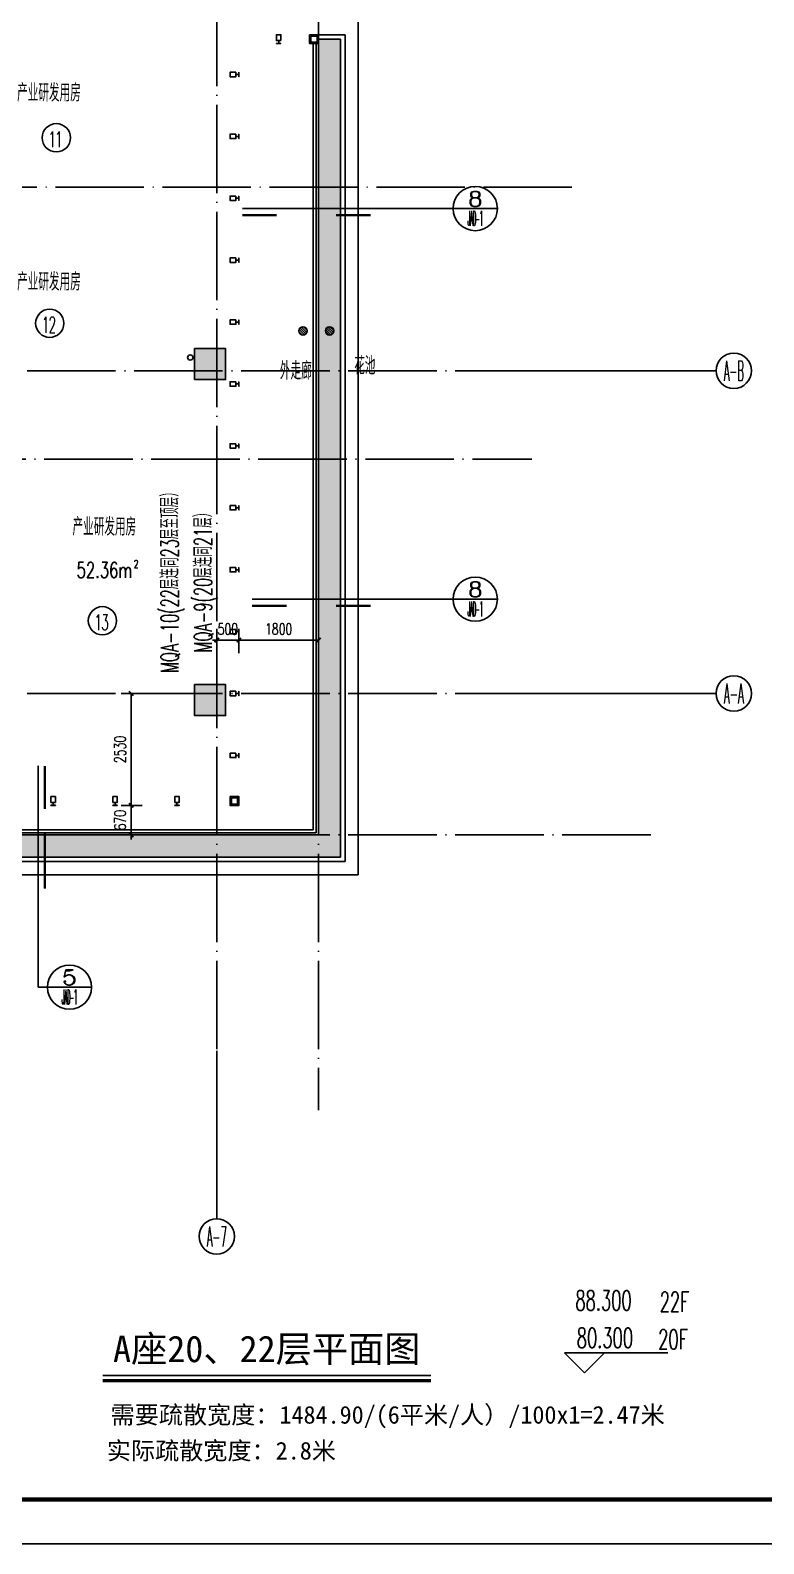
# Model space of a CAD drawing. Extents: x 1980812 to 2578970, y -669191 to 284498.
# Drawn here: x 2039049 to 2055636, y -405867 to -371638 of the extents above; entities that cross this region are included whole.
import ezdxf
from ezdxf.enums import TextEntityAlignment as Align

# ---------------------------------------------------------------- set-up
doc = ezdxf.new("R2010")
doc.units = 0
doc.header["$LTSCALE"] = 1000
doc.header["$MEASUREMENT"] = 0
doc.linetypes.add('DOTE', pattern=[2.42, 2, -0.2, 0.02, -0.2])
for name, color, linetype in [('A-ANNO-TEXT', 131, 'Continuous'), ('A-FLOR-LAND', 74, 'Continuous'), ('AXIS', 3, 'Continuous'), ('AXIS_TEXT', 7, 'Continuous'), ('COLU', 6, 'Continuous'), ('COLU_HATCH', 251, 'Continuous'), ('CURTWALL', 2, 'Continuous'), ('DIM_ELEV', 3, 'Continuous'), ('dote', 1, 'DOTE'), ('EQUIP_地漏', 255, 'Continuous'), ('TK', 1, 'Continuous'), ('VPIPE-雨水', 140, 'Continuous'), ('WINDOW', 2, 'Continuous'), ('幕墙编号', 14, 'Continuous'), ('房号', 231, 'Continuous'), ('房间名称', 7, 'Continuous'), ('栏杆', 143, 'Continuous'), ('看线', 66, 'Continuous'), ('空线', 3, 'Continuous'), ('窗户分隔', 133, 'Continuous'), ('节点', 3, 'Continuous'), ('详细标注', 231, 'Continuous')]:
    doc.layers.add(name, color=color, linetype=linetype)
doc.styles.add('_TCH_AXIS', font='COMPLEX', dxfattribs={"bigfont": 'GBCBIG'})
doc.styles.add('_TCH_DIM_T3', font='SIMPLEX', dxfattribs={"width": 0.705882, "bigfont": 'GBCBIG'})
doc.styles.add('COMP', font='COMPLEX.shx', dxfattribs={"bigfont": 'hztxt'})
doc.styles.add('COMPLEX', font='COMPLEX')
doc.styles.add('HZF', font='ROMANS2', dxfattribs={"width": 0.7, "bigfont": 'HZDF2'})
doc.styles.add('HZTXTW', font='txtw.shx', dxfattribs={"width": 0.6, "bigfont": 'hztxtw.shx'})
doc.styles.add('SONGTI', font='NSimSun.ttf', dxfattribs={"width": 1.1})
doc.dimstyles.new('_TCH_ARCH&&100', dxfattribs={"dimtxt": 255, "dimasz": 100, "dimexe": 250, "dimexo": 300, "dimgap": 122.5, "dimtad": 1, "dimdec": 0, "dimzin": 0, "dimdsep": 46, "dimtxsty": '_TCH_DIM_T3', "dimblk": 'ARCHTICK', "dimcen": 0.09, "dimclrt": 7, "dimazin": 2, "dimtfac": 1, "dimtdec": 0, "dimtix": 1, "dimtmove": 2, "dimatfit": 3, "dimfxl": 1, "dimtolj": 1, "dimtzin": 0, "dimarcsym": 0})

# ---------------------------------------------------------------- blocks, each defined once
blk = doc.blocks.new('_index')
blk.add_line((-0.5, 0), (0.5, 0))
blk.add_circle((0, 0), 0.5)
at = {"style": 'COMP'}
for tag, width, p, p2 in [('1', 2.333333, (-0.17, 0.05), (0.17, 0.05)), ('-', 1.166667, (-0.17, -0.39), (0.17, -0.39))]:
    blk.add_attdef(tag, text='', height=0.34, dxfattribs=dict(at, width=width)).set_placement(p, p2, align=Align.FIT)
blk = doc.blocks.new('_ArchTick')
at = {"color": 0, "linetype": 'ByBlock', "const_width": 0.4}
blk.add_lwpolyline([(-0.5, -0.5), (0.5, 0.5)], dxfattribs=at)
blk = doc.blocks.new('*D1673')
at = {"layer": 'Defpoints', "color": 0, "transparency": 16777216}
for p in [(44140, -23300), (44664, -23300), (44140, -25830)]:
    blk.add_point(p, dxfattribs=at)
at = {"layer": '详细标注', "color": 0, "lineweight": -2, "transparency": 16777216}
for p, q in [((44440, -23300), (44914, -23300)), ((44664, -25830), (44664, -23300)), ((44440, -25830), (44914, -25830))]:
    blk.add_line(p, q, dxfattribs=at)
at = {"layer": '详细标注', "color": 0, "lineweight": -2, "transparency": 16777216, "xscale": 100, "yscale": 100, "zscale": 100}
for p, rotation in [((44664, -23300), 90), ((44664, -25830), 270)]:
    blk.add_blockref('_ArchTick', p, dxfattribs=dict(at, rotation=rotation))
at = {"layer": '详细标注', "color": 7, "transparency": 16777216, "insert": (44414, -24565), "char_height": 255, "attachment_point": 5, "rotation": 90, "style": '_TCH_DIM_T3'}
blk.add_mtext('\\A1;2530', dxfattribs=at)
blk = doc.blocks.new('*D1678')
at = {"layer": 'Defpoints', "color": 0, "transparency": 16777216}
for p in [(48900, -22091), (47100, -22686), (48900, -22686)]:
    blk.add_point(p, dxfattribs=at)
at = {"layer": '详细标注', "color": 0, "lineweight": -2, "transparency": 16777216}
for p, q in [((47100, -22386), (47100, -21841)), ((48900, -22386), (48900, -21841)), ((47100, -22091), (48900, -22091))]:
    blk.add_line(p, q, dxfattribs=at)
at = {"layer": '详细标注', "color": 0, "lineweight": -2, "transparency": 16777216, "xscale": 100, "yscale": 100, "zscale": 100, "rotation": 180}
blk.add_blockref('_ArchTick', (47100, -22091), dxfattribs=at)
at = {"layer": '详细标注', "color": 0, "lineweight": -2, "transparency": 16777216, "xscale": 100, "yscale": 100, "zscale": 100}
blk.add_blockref('_ArchTick', (48900, -22091), dxfattribs=at)
at = {"layer": '详细标注', "color": 7, "transparency": 16777216, "insert": (48000, -21841), "char_height": 255, "attachment_point": 5, "style": '_TCH_DIM_T3'}
blk.add_mtext('\\A1;1800', dxfattribs=at)
blk = doc.blocks.new('*D1679')
at = {"layer": 'Defpoints', "color": 0, "transparency": 16777216}
for p in [(46600, -22091), (46600, -22686), (47100, -22686)]:
    blk.add_point(p, dxfattribs=at)
at = {"layer": '详细标注', "color": 0, "lineweight": -2, "transparency": 16777216}
for p, q in [((46600, -22386), (46600, -21841)), ((47100, -22386), (47100, -21841)), ((46600, -22091), (46500, -22091)), ((47100, -22091), (46600, -22091)), ((47100, -22091), (47200, -22091))]:
    blk.add_line(p, q, dxfattribs=at)
at = {"layer": '详细标注', "color": 0, "lineweight": -2, "transparency": 16777216, "xscale": 100, "yscale": 100, "zscale": 100}
for p, rotation in [((46600, -22091), 9.93849549088739e-09), ((47100, -22091), 180.0000000099385)]:
    blk.add_blockref('_ArchTick', p, dxfattribs=dict(at, rotation=rotation))
at = {"layer": '详细标注', "color": 7, "transparency": 16777216, "insert": (46850, -21841), "char_height": 255, "attachment_point": 5, "rotation": 0, "style": '_TCH_DIM_T3'}
blk.add_mtext('\\A1;500', dxfattribs=at)
blk = doc.blocks.new('*D1680')
at = {"layer": 'Defpoints', "color": 0, "transparency": 16777216}
for p in [(44140, -25830), (44664, -25830), (44140, -26500)]:
    blk.add_point(p, dxfattribs=at)
at = {"layer": '详细标注', "color": 0, "lineweight": -2, "transparency": 16777216}
for p, q in [((44440, -25830), (44914, -25830)), ((44664, -25830), (44664, -25730)), ((44664, -26500), (44664, -25830)), ((44440, -26500), (44914, -26500)), ((44664, -26500), (44664, -26600))]:
    blk.add_line(p, q, dxfattribs=at)
at = {"layer": '详细标注', "color": 0, "lineweight": -2, "transparency": 16777216, "xscale": 100, "yscale": 100, "zscale": 100}
for p, rotation in [((44664, -25830), 270), ((44664, -26500), 90)]:
    blk.add_blockref('_ArchTick', p, dxfattribs=dict(at, rotation=rotation))
at = {"layer": '详细标注', "color": 7, "transparency": 16777216, "insert": (44414, -26165), "char_height": 255, "attachment_point": 5, "rotation": 90, "style": '_TCH_DIM_T3'}
blk.add_mtext('\\A1;670', dxfattribs=at)
blk = doc.blocks.new('A$C28812CA5')
at = {"layer": '房间名称', "style": 'HZTXTW', "width": 0.6}
for p in [(42805, -9712), (42805, -13987), (44058, -19530)]:
    blk.add_text('产业研发用房', height=400, rotation=0.0006, dxfattribs=at).set_placement(p, align=Align.MIDDLE_CENTER)
blk = doc.blocks.new('huxingbianhao')
at = {"layer": '房号'}
for centre in [(42972, -10732), (42823, -14927), (44014, -21655)]:
    blk.add_circle(centre, 320, dxfattribs=at)
at = {"layer": '房号', "style": 'HZTXTW', "width": 0.506757}
for s, p in [('11', (42797, -10945)), ('12', (42648, -15140)), ('13', (43839, -21869))]:
    blk.add_text(s, height=358.4, dxfattribs=at).set_placement(p)
blk = doc.blocks.new('18~23层墙柱')
at = {"layer": 'COLU_HATCH'}
h = blk.add_hatch(color=256, dxfattribs=at)
h.dxf.hatch_style = 1
h.paths.add_polyline_path([(46100, 7100), (46100, 7800), (46800, 7800), (46800, 7100)])
h = blk.add_hatch(color=256, dxfattribs=at)
h.dxf.hatch_style = 1
h.paths.add_polyline_path([(46100, 200), (46800, 200), (46800, -500), (46100, -500)])
at = {"layer": 'COLU'}
for points in [[(46100, 7100), (46100, 7800), (46800, 7800), (46800, 7100)], [(46100, 200), (46800, 200), (46800, -500), (46100, -500)]]:
    blk.add_lwpolyline(points, close=True, dxfattribs=at)
blk = doc.blocks.new('$TwtSys$00000141')
for p, q in [((-94, 8), (-10, 92)), ((-94, 8), (-10, 92)), ((-87, -35), (35, 87)), ((-87, -35), (35, 87)), ((-66, -66), (66, 66)), ((-66, -66), (66, 66)), ((-32, -87), (88, 33)), ((-32, -87), (88, 33)), ((11, -92), (92, -11)), ((11, -92), (92, -11))]:
    blk.add_line(p, q)
blk.add_circle((0, 0), 94)
blk.add_circle((0, 0), 94)
blk = doc.blocks.new('A$C67B7779D')
at = {"layer": 'VPIPE-雨水', "linetype": 'Continuous'}
blk.add_circle((46000, -15700), 60, dxfattribs=at)
at = {"layer": 'EQUIP_地漏', "xscale": -1, "rotation": 2.73175867698099e-09}
for p in [(48550, -15100), (49150, -15100)]:
    blk.add_blockref('$TwtSys$00000141', p, dxfattribs=at)
blk = doc.blocks.new('竖梃0903')
at = {"layer": '窗户分隔'}
blk.add_line((115028288, 22648046), (115028222, 22648046), dxfattribs=at)
for points in [[(115028222, 22648096), (115028225, 22648096), (115028225, 22647996), (115028222, 22647996)], [(115028288, 22648096), (115028422, 22648096), (115028422, 22647996), (115028288, 22647996)]]:
    blk.add_lwpolyline(points, close=True, dxfattribs=at)
blk = doc.blocks.new('_AXISO')
blk.add_circle((0, 0), 0.5)
at = {"layer": 'AXIS_TEXT', "style": 'COMPLEX', "width": 1.041667}
blk.add_attdef('A', text='', height=0.56, dxfattribs=at).set_placement((-0.25, -0.28), (0.25, -0.28), align=Align.FIT)
blk = doc.blocks.new('A$C46407C4F')
at = {"layer": 'A-FLOR-LAND'}
h = blk.add_hatch(dxfattribs=at)
h.set_pattern_fill('GRASS', color=256, scale=50)
h.set_pattern_definition([(90, (-3008715.91, 640534.81), (-99.7795475, 99.7795475), [26.458066, -173.101015]), (45, (-3008715.91, 640534.81), (-99.7796155, 99.7796155), [26.458066, -114.651615]), (135, (-3008715.91, 640534.81), (-99.7796155, -99.7796155), [26.458066, -114.651615])])
h.paths.add_polyline_path([(32150, -27000), (32150, -26500), (48900, -26500), (48900, -8500), (49400, -8500), (49400, -27000)])
at = {"layer": 'CURTWALL'}
for points in [[(48700, -8400), (48900, -8400), (48900, -8600), (48700, -8600)], [(48730, -8430), (48870, -8430), (48870, -8570), (48730, -8570)], [(46900, -25630), (47100, -25630), (47100, -25830), (46900, -25830)], [(46930, -25660), (47070, -25660), (47070, -25800), (46930, -25800)]]:
    blk.add_lwpolyline(points, close=True, dxfattribs=at)
at = {"layer": 'dote'}
blk.add_line((6400, -18000), (53728.2, -18000), dxfattribs=at)
at = {"layer": '栏杆'}
for p, q in [((48780, -8600), (48780, -26380)), ((48850, -8600), (48850, -26450)), ((48900, -8600), (48900, -26500)), ((48780, -26380), (32250, -26380)), ((48850, -26450), (32250, -26450)), ((48900, -26500), (32250, -26500))]:
    blk.add_line(p, q, dxfattribs=at)
at = {"layer": '看线', "color": 2}
for p, q in [((49800, -8100), (49800, -27400)), ((49800, -27400), (31750, -27400))]:
    blk.add_line(p, q, dxfattribs=at)
at = {"layer": '看线'}
for p, q in [((48900, -8400), (49500, -8400)), ((48900, -8500), (49400, -8500)), ((49400, -8500), (49400, -27000)), ((49500, -8400), (49500, -27100)), ((49400, -27000), (32150, -27000)), ((49500, -27100), (32050, -27100))]:
    blk.add_line(p, q, dxfattribs=at)
at = {"layer": '详细标注'}
for p1, p2, distance, picture, middle in [((47100, -22686.4), (46600, -22686.4), -595, '*D1679', (46850, -21841.4)), ((47100, -22686.4), (48900, -22686.4), 595, '*D1678', (48000, -21841.4)), ((44140.2, -25830), (44140.2, -23300), -523.5, '*D1673', (44413.7, -24565)), ((44140.2, -26500), (44140.2, -25830), -523.5, '*D1680', (44413.7, -26165))]:
    dim = blk.add_aligned_dim(p1=p1, p2=p2, distance=distance, dimstyle='_TCH_ARCH&&100', dxfattribs=at)
    dim.commit()
    dim.dimension.update_dxf_attribs({"geometry": picture, "text_midpoint": middle})

msp = doc.modelspace()

# ---------------------------------------------------------------- linework, layer by layer
at = {"layer": 'A-ANNO-TEXT'}
msp.add_line((2040688.9, -402062.1), (2048107.9, -402062.1), dxfattribs=at)
at = {"layer": 'A-ANNO-TEXT', "const_width": 75}
msp.add_lwpolyline([(2040688.9, -402178.5), (2048107.9, -402178.5)], dxfattribs=at)
at = {"layer": 'AXIS'}
for p, q in [((2050610.3, -379337.6), (2054559.1, -379337.6)), ((2050610.3, -386637.6), (2054559.1, -386637.6)), ((2043266.5, -394721.6), (2043266.5, -398515.9))]:
    msp.add_line(p, q, dxfattribs=at)
at = {"layer": 'DIM_ELEV'}
for p, q in [((2051581.8, -401998.6), (2051131.8, -401548.6)), ((2051131.8, -401548.6), (2053465.5, -401548.6)), ((2051581.8, -401998.6), (2052031.8, -401548.6))]:
    msp.add_line(p, q, dxfattribs=at)
at = {"layer": 'dote'}
for p, q in [((2043266.5, -353960.5), (2043266.5, -396061.3)), ((2045566.5, -353960.5), (2045566.5, -396061.3)), ((2051298, -375187.6), (2033875.2, -375187.6)), ((2053079.9, -379337.6), (1988213, -379337.6)), ((2053079.9, -386637.6), (1988213, -386637.6)), ((2053079.9, -389837.6), (1988213, -389837.6))]:
    msp.add_line(p, q, dxfattribs=at)
at = {"layer": 'TK'}
msp.add_lwpolyline([(1980812.3, -346466.8), (2064912.3, -346466.8), (2064912.3, -405866.8), (1980812.3, -405866.8)], close=True, dxfattribs=at)
at = {"layer": 'TK', "const_width": 100}
msp.add_lwpolyline([(2063912.3, -404866.8), (2063912.3, -347466.8), (1983312.3, -347466.8), (1983312.3, -404866.8)], close=True, dxfattribs=at)
at = {"layer": '节点'}
for p, q in [((2043846.4, -375670.8), (2049613, -375670.8)), ((2044066.5, -384503.2), (2049613, -384503.2)), ((2039229.5, -388276.2), (2039229.5, -393280.5))]:
    msp.add_line(p, q, dxfattribs=at)
at = {"layer": '节点', "ltscale": 0.5}
msp.add_line((2039229.5, -393280.5), (2039620, -393280.5), dxfattribs=at)
at = {"layer": '节点', "ltscale": 0.5, "const_width": 50}
for points in [[(2043846.4, -375820.8), (2044624.4, -375820.8)], [(2045965.5, -375820.8), (2046743.5, -375820.8)], [(2044066.5, -384653.2), (2044844.5, -384653.2)], [(2045965.5, -384653.2), (2046743.5, -384653.2)], [(2039379.5, -388276.2), (2039379.5, -389252.7)], [(2039379.5, -389810.9), (2039379.5, -391052.7)]]:
    msp.add_lwpolyline(points, dxfattribs=at)

# ---------------------------------------------------------------- block references
at = {"layer": 'AXIS'}
ref = msp.add_blockref('_AXISO', (2054959.1, -379337.6), dxfattribs=dict(at, xscale=-800, yscale=800, zscale=800))
ref.add_attrib('A', 'A-B', dxfattribs={"layer": 'AXIS_TEXT', "height": 452.55, "style": '_TCH_AXIS', "width": 0.328125}).set_placement((2054732.8, -379563.9), (2055185.4, -379563.9), align=Align.FIT)
ref = msp.add_blockref('_AXISO', (2054959.1, -386637.6), dxfattribs=dict(at, xscale=-800, yscale=800, zscale=800))
ref.add_attrib('A', 'A-A', dxfattribs={"layer": 'AXIS_TEXT', "height": 452.55, "style": '_TCH_AXIS', "width": 0.323077}).set_placement((2054732.8, -386863.9), (2055185.4, -386863.9), align=Align.FIT)
ref = msp.add_blockref('_AXISO', (2043266.5, -398915.9), dxfattribs=dict(at, xscale=-800, yscale=800, zscale=800, rotation=180))
ref.add_attrib('A', 'A-7', dxfattribs={"layer": 'AXIS_TEXT', "height": 452.55, "style": '_TCH_AXIS', "width": 0.344262}).set_placement((2043040.2, -399142.2), (2043492.8, -399142.2), align=Align.FIT)
at = {"layer": 'COLU'}
msp.add_blockref('18~23层墙柱', (1996666.5, -386637.6), dxfattribs=at)
at = {"layer": 'EQUIP_地漏'}
msp.add_blockref('A$C67B7779D', (1996666.5, -363337.6), dxfattribs=at)
at = {"layer": 'WINDOW', "xscale": -1, "rotation": 270}
msp.add_blockref('竖梃0903', (-20603379.3, -115400159.4), dxfattribs=at)
at = {"layer": 'WINDOW', "xscale": -1}
for p in [(117071988.3, -23020683.4), (117071988.3, -23022083.4), (117071988.3, -23023483.4), (117071988.3, -23024883.4), (117071988.3, -23026283.4), (117071988.3, -23027683.4), (117071988.3, -23029083.4), (117071988.3, -23030483.4), (117071988.3, -23031883.4), (117071988.3, -23033283.4), (117071988.3, -23034683.4), (117071988.3, -23036083.4)]:
    msp.add_blockref('竖梃0903', p, dxfattribs=at)
at = {"layer": 'WINDOW', "rotation": 90}
for p in [(24687612.3, -115417389.4), (24689012.3, -115417389.4), (24690412.3, -115417389.4)]:
    msp.add_blockref('竖梃0903', p, dxfattribs=at)
at = {"layer": '房号'}
for name in ['A$C28812CA5', 'huxingbianhao']:
    msp.add_blockref(name, (1996666.5, -363337.6), dxfattribs=at)
at = {"layer": '空线'}
msp.add_blockref('A$C46407C4F', (1996666.5, -363337.6), dxfattribs=at)
at = {"layer": '节点', "ltscale": 0.5}
ref = msp.add_blockref('_index', (2049113, -375670.8), dxfattribs=dict(at, xscale=1000.000000050349, yscale=1000.000000050349, zscale=1000.000000050349))
ref.add_attrib('1', '8', dxfattribs={"layer": '0', "height": 340, "rotation": 360, "style": 'COMP', "width": 1.5}).set_placement((2048943, -375620.8), (2049283, -375620.8), align=Align.FIT)
ref.add_attrib('-', 'JAD-1', dxfattribs={"layer": '0', "height": 340, "style": 'COMP', "width": 0.225806}).set_placement((2048943, -376060.8), (2049283, -376060.8), align=Align.FIT)
ref = msp.add_blockref('_index', (2049113, -384503.2), dxfattribs=dict(at, xscale=1000.000000050349, yscale=1000.000000050349, zscale=1000.000000050349))
ref.add_attrib('1', '8', dxfattribs={"layer": '0', "height": 340, "rotation": 360, "style": 'COMP', "width": 1.5}).set_placement((2048943, -384453.2), (2049283, -384453.2), align=Align.FIT)
ref.add_attrib('-', 'JAD-1', dxfattribs={"layer": '0', "height": 340, "style": 'COMP', "width": 0.225806}).set_placement((2048943, -384893.2), (2049283, -384893.2), align=Align.FIT)
ref = msp.add_blockref('_index', (2039937, -393280.5), dxfattribs=dict(at, xscale=1000.000000050349, yscale=1000.000000050349, zscale=1000.000000050349))
ref.add_attrib('1', '5', dxfattribs={"layer": '0', "height": 340, "rotation": 360, "style": 'COMP', "width": 1.5}).set_placement((2039767, -393230.5), (2040107, -393230.5), align=Align.FIT)
ref.add_attrib('-', 'JAD-1', dxfattribs={"layer": '0', "height": 340, "style": 'COMP', "width": 0.225806}).set_placement((2039767, -393670.5), (2040107, -393670.5), align=Align.FIT)

# ---------------------------------------------------------------- texts
at = {"layer": 'A-ANNO-TEXT', "style": 'SONGTI'}
for s, height, p in [('A座20、22层平面图', 600, (2044396, -401459.9)), ('需要疏散宽度：1484.90/(6平米/人）/100x1=2.47米', 400, (2047132, -402950.8)), ('实际疏散宽度：2.8米', 400, (2043370.5, -403762.8))]:
    msp.add_text(s, height=height, rotation=359.99943, dxfattribs=at).set_placement(p, align=Align.MIDDLE_CENTER)
at = {"layer": 'DIM_ELEV', "color": 7, "style": 'HZTXTW', "width": 0.6}
for s, p in [('88.300', (2051376.3, -400589.6)), ('22F', (2053282.8, -400621.5, 0)), ('80.300', (2051407.8, -401437.7)), ('20F', (2053249.5, -401469.7, 0))]:
    msp.add_text(s, height=450, dxfattribs=at).set_placement(p)
at = {"layer": '幕墙编号', "style": 'HZTXTW', "width": 0.6}
for s, p in [('MQA-10(22层连同23层至顶层）', (2042203.4, -384061.1)), ('MQA-9(20层连同21层）', (2042956.3, -384061.1))]:
    msp.add_text(s, height=400, rotation=90.00057, dxfattribs=at).set_placement(p, align=Align.MIDDLE_CENTER)
at = {"layer": '房间名称', "style": 'HZTXTW', "width": 0.6}
for s, p in [('外走廊', (2045054.2, -379337.6)), ('花池', (2046615.1, -379221.3))]:
    msp.add_text(s, height=400, rotation=0.00057, dxfattribs=at).set_placement(p, align=Align.MIDDLE_CENTER)
at = {"layer": '房间名称', "style": 'HZF', "width": 0.7}
for s, height, p in [('52.36m', 350, (2040726.8, -383844.9)), ('2', 175, (2041443.5, -383706.9))]:
    msp.add_text(s, height=height, dxfattribs=at).set_placement(p, align=Align.MIDDLE_CENTER)

doc.saveas('drawing.dxf')
